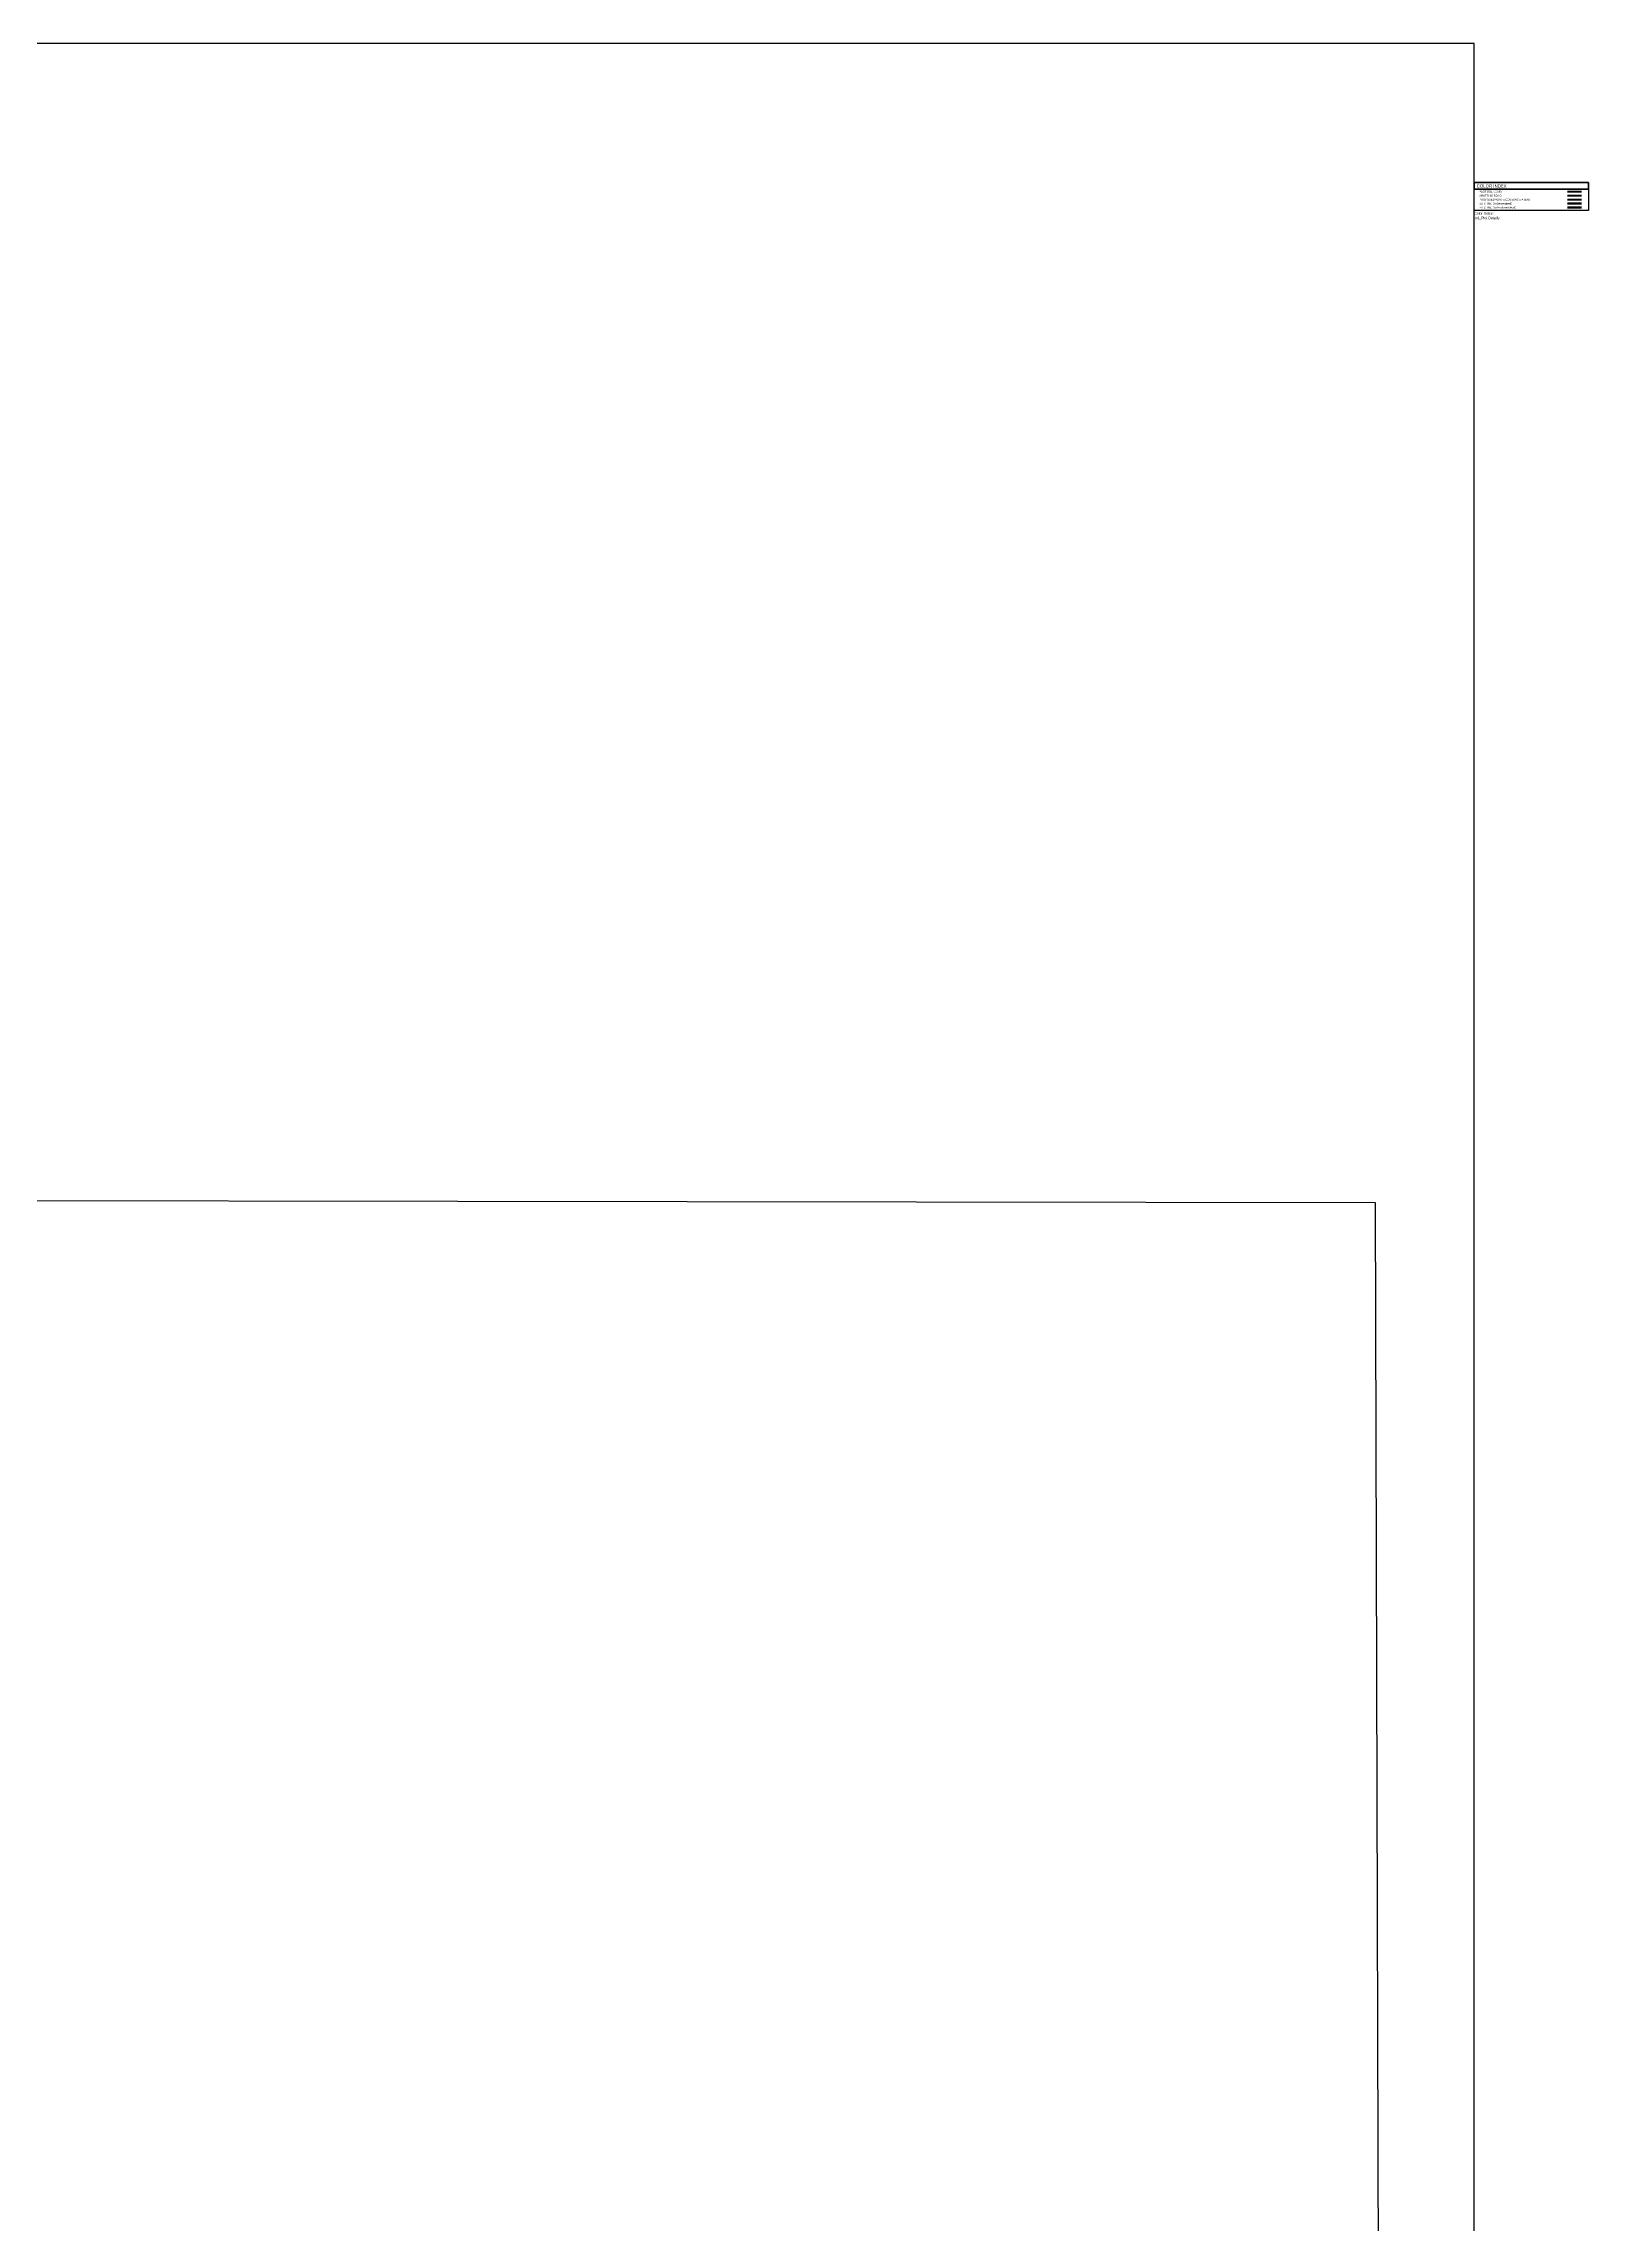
# Model space of a CAD drawing. Header units: millimetres. Extents: x 29397 to 29927, y 26123 to 26652.
# Drawn here: x 29694.1 to 29869.7, y 26403.6 to 26651.6 of the extents above; entities that cross this region are included whole.
import ezdxf

# ---------------------------------------------------------------- set-up
doc = ezdxf.new("R2010")
doc.units = ezdxf.units.MM
doc.header["$LTSCALE"] = 0.3
doc.layers.add('_AREATABLE', color=7, linetype='Continuous')
doc.layers.add('_SideBoundary', color=1, linetype='Continuous', true_color=0xff0000)
doc.styles.add('AutoDCRTableFont', font='ARIALN.TTF')

# ---------------------------------------------------------------- blocks, each defined once
blk = doc.blocks.new('blkBoundary')
at = {"layer": '_AREATABLE'}
blk.add_lwpolyline([(0, 0), (1, 0), (1, 1), (0, 1)], close=True, dxfattribs=at)
blk = doc.blocks.new('blk_Legend')
at = {"layer": '_AREATABLE', "color": 7}
for p, q in [((0, 0), (13, 0)), ((0, -3.16), (0, 0)), ((13, 0), (13, -3.16)), ((13, -3.16), (0, -3.16))]:
    blk.add_line(p, q, dxfattribs=at)
at = {"layer": '_AREATABLE', "color": 7, "lineweight": 35}
blk.add_lwpolyline([(0, 0), (13, 0), (13, -0.77), (0, -0.77)], close=True, dxfattribs=at)
at = {"layer": '_AREATABLE', "const_width": 0.25}
blk.add_lwpolyline([(10.61, -1.04), (12.22, -1.04)], dxfattribs=at)
at = {"layer": '_AREATABLE', "color": 3, "const_width": 0.25}
blk.add_lwpolyline([(10.61, -1.49), (12.22, -1.49)], dxfattribs=at)
at = {"layer": '_AREATABLE', "color": 1, "const_width": 0.25}
blk.add_lwpolyline([(10.61, -1.94), (12.22, -1.94)], dxfattribs=at)
at = {"layer": '_AREATABLE', "color": 5, "const_width": 0.25}
blk.add_lwpolyline([(10.61, -2.39), (12.22, -2.39)], dxfattribs=at)
at = {"layer": '_AREATABLE', "color": 2, "const_width": 0.25}
blk.add_lwpolyline([(10.61, -2.84), (12.22, -2.84)], dxfattribs=at)
at = {"layer": '_AREATABLE', "style": 'AutoDCRTableFont'}
for s, height, p in [('COLOR INDEX', 0.36, (0.3, -0.57)), ('ABUTTING ROAD', 0.2241, (0.6, -1.6)), ('PLOT BOUNDARY', 0.2241, (0.6, -1.15)), ('PROPOSED WORK (COVERAGE AREA)', 0.2241, (0.6, -2.05)), ('EXISTING (To be retained)', 0.2241, (0.6, -2.5)), ('EXISTING (To be demolished)', 0.2241, (0.6, -2.95))]:
    blk.add_text(s, height=height, dxfattribs=at).set_placement(p)

msp = doc.modelspace()

# ---------------------------------------------------------------- linework, layer by layer
at = {"layer": '_SideBoundary'}
msp.add_lwpolyline([(29817.719, 26142.727), (29817.671, 26171.768), (29817.641, 26189.261), (29817.612, 26206.754), (29817.589, 26220.061), (29828.251, 26220.067), (29825.18, 26310.138), (29725.503, 26306.48), (29724.32, 26318.676), (29723.344, 26328.733), (29722.368, 26338.79), (29721.412, 26348.848), (29720.502, 26358.905), (29719.591, 26368.962), (29718.68, 26379.019), (29716.939, 26398.244), (29591.151, 26394.888), (29591.151, 26445.805), (29584.662, 26520.159), (29845.479, 26519.783), (29846.58, 26129.803), (29817.719, 26142.727)], close=True, dxfattribs=at)

# ---------------------------------------------------------------- block references
at = {"layer": '_AREATABLE', "xscale": 459.9299662421108, "yscale": 528.5196624699238}
msp.add_blockref('blkBoundary', (29396.802, 26123.046), dxfattribs=at)
at = {"layer": '_AREATABLE'}
msp.add_blockref('blk_Legend', (29856.732, 26635.766), dxfattribs=at)

# ---------------------------------------------------------------- texts
at = {"layer": '_AREATABLE', "style": 'AutoDCRTableFont'}
for s, p in [('Color Index:', (29856.732, 26632.103)), ('Ind_Plot Details', (29856.732, 26631.598))]:
    msp.add_text(s, height=0.3, dxfattribs=at).set_placement(p)

doc.saveas('drawing.dxf')
